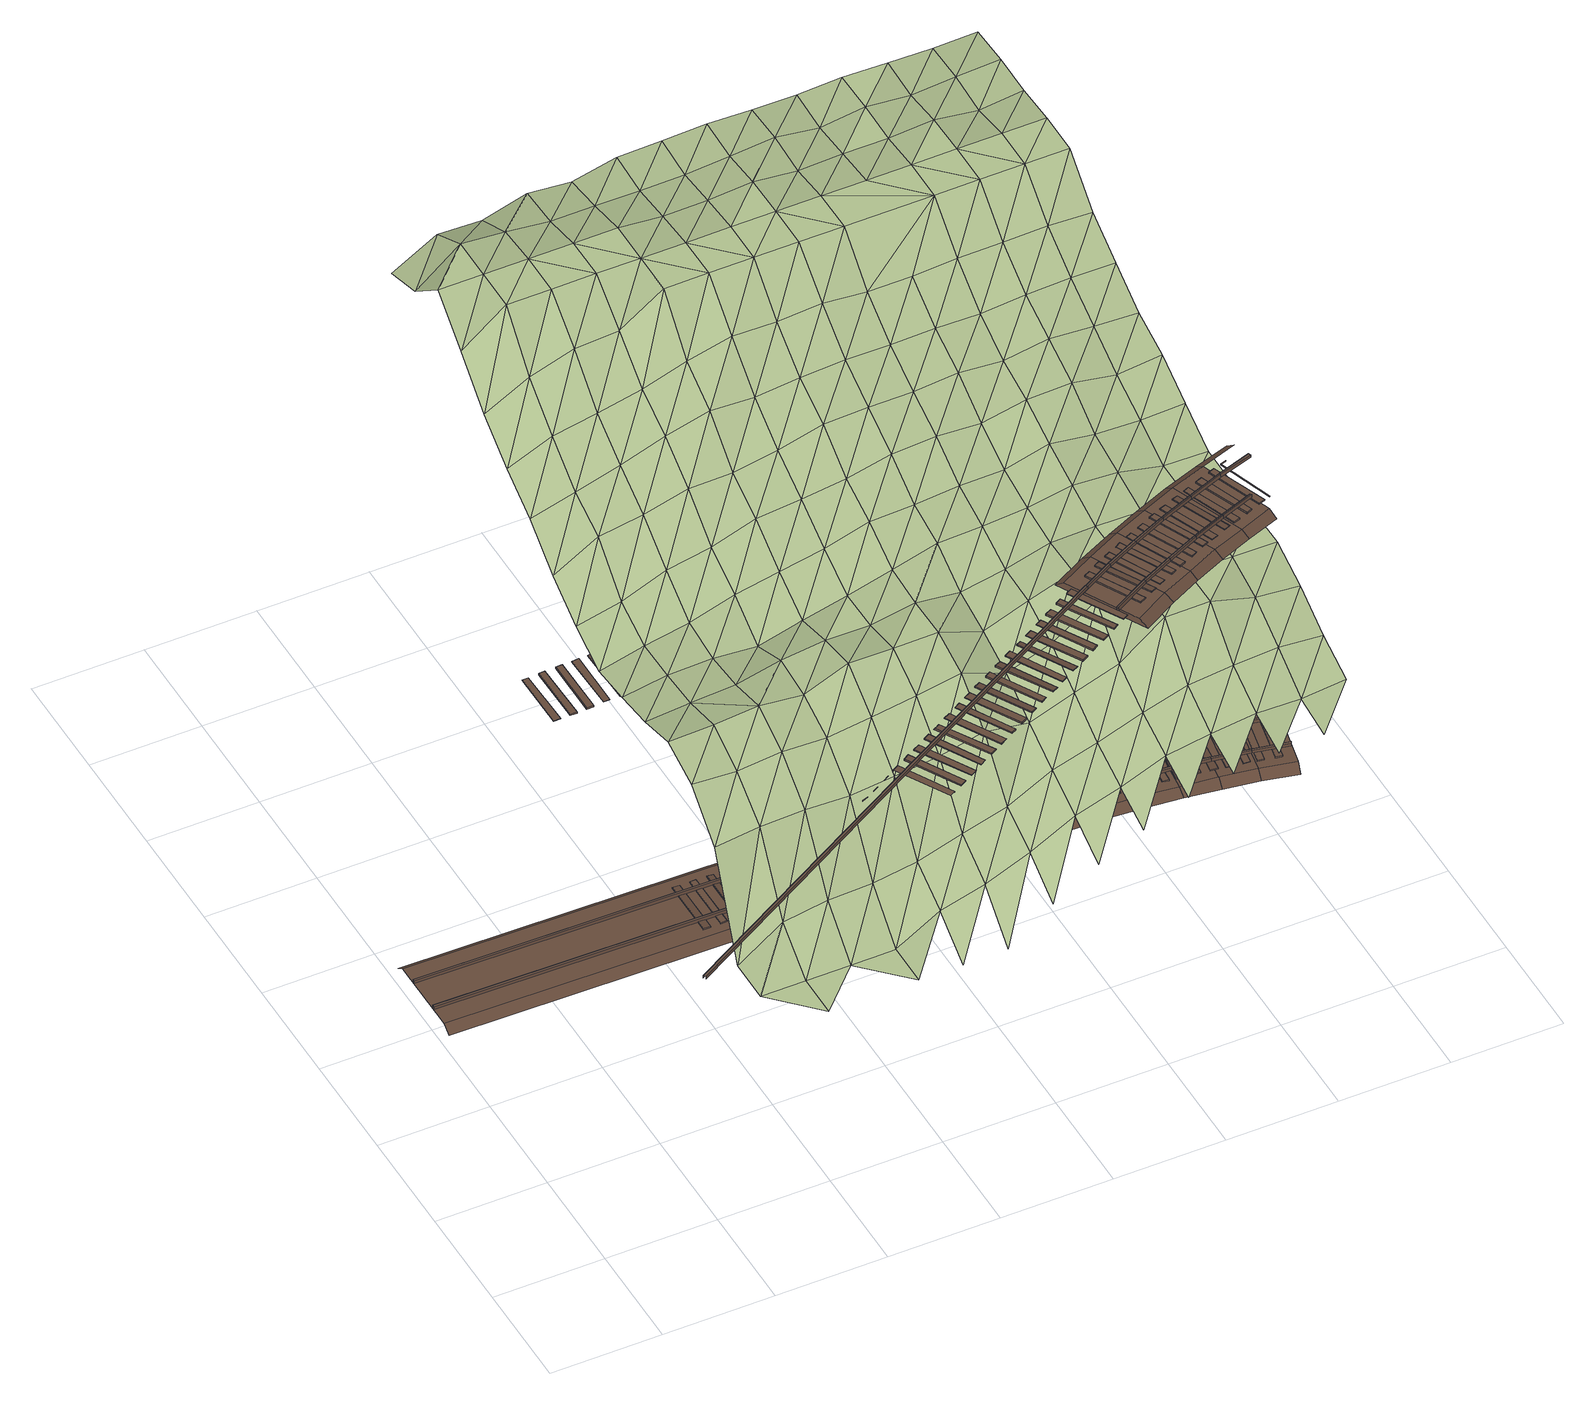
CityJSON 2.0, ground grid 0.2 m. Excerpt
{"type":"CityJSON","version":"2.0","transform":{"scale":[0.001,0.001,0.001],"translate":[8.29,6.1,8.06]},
"CityObjects":{
"terrain1":{"type":"TINRelief","geometry":[{"type":"CompositeSurface","lod":"3","boundaries":[[[0,1,2]],[[2,3,4]],[[0,2,4]],[[5,6,1]],[[5,1,0]],[[7,8,6]],[[4,3,9]],[[5,7,6]],[[10,11,8]],[[12,0,4]],[[10,8,7]],[[13,14,11]],[[9,12,4]],[[15,5,0]],[[10,13,11]],[[16,17,14]],[[15,0,12]],[[18,7,5]],[[16,14,13]],[[19,20,17]],[[18,5,15]],[[21,10,7]],[[22,12,9]],[[23,9,24]],[[19,17,16]],[[21,13,10]],[[25,26,20]],[[18,21,7]],[[22,9,23]],[[15,12,27]],[[19,25,20]],[[28,29,26]],[[30,16,13]],[[31,13,21]],[[27,12,22]],[[32,18,15]],[[28,26,25]],[[33,23,24]],[[34,35,29]],[[31,30,13]],[[36,19,16]],[[32,15,27]],[[37,21,18]],[[34,29,28]],[[38,22,23]],[[39,40,35]],[[36,16,30]],[[41,25,19]],[[37,18,32]],[[42,31,21]],[[38,23,33]],[[34,39,35]],[[43,27,22]],[[44,45,40]],[[41,19,36]],[[46,28,25]],[[37,42,21]],[[47,30,31]],[[43,22,38]],[[44,40,39]],[[48,32,27]],[[49,50,45]],[[41,46,25]],[[51,33,52]],[[53,34,28]],[[47,31,42]],[[54,36,30]],[[43,48,27]],[[49,45,44]],[[55,37,32]],[[56,57,50]],[[53,28,46]],[[58,38,33]],[[59,39,34]],[[47,54,30]],[[60,41,36]],[[55,32,48]],[[49,56,50]],[[61,42,37]],[[62,63,57]],[[51,58,33]],[[59,34,53]],[[64,43,38]],[[65,44,39]],[[60,36,54]],[[66,46,41]],[[61,37,55]],[[62,57,56]],[[67,47,42]],[[68,69,63]],[[64,38,58]],[[59,65,39]],[[70,48,43]],[[71,49,44]],[[66,41,60]],[[72,51,73]],[[74,53,46]],[[61,67,42]],[[68,63,62]],[[75,54,47]],[[70,43,64]],[[71,44,65]],[[76,55,48]],[[49,77,56]],[[66,74,46]],[[78,58,51]],[[79,59,53]],[[75,47,67]],[[80,60,54]],[[70,76,48]],[[77,49,71]],[[81,61,55]],[[82,62,56]],[[78,51,72]],[[79,53,74]],[[83,64,58]],[[84,65,59]],[[75,80,54]],[[85,66,60]],[[81,55,76]],[[77,82,56]],[[86,67,61]],[[87,68,62]],[[83,58,78]],[[84,59,79]],[[88,70,64]],[[89,71,65]],[[85,60,80]],[[90,72,91]],[[92,74,66]],[[81,86,61]],[[87,62,82]],[[93,75,67]],[[77,71,89]],[[88,64,83]],[[84,89,65]],[[94,76,70]],[[92,66,85]],[[95,78,72]],[[96,79,74]],[[93,67,86]],[[97,80,75]],[[94,70,88]],[[98,81,76]],[[99,82,77]],[[95,72,90]],[[92,96,74]],[[77,89,100]],[[83,78,101]],[[102,84,79]],[[97,75,93]],[[103,85,80]],[[94,98,76]],[[99,77,100]],[[104,86,81]],[[105,87,82]],[[101,78,95]],[[102,79,96]],[[106,88,83]],[[107,89,84]],[[97,103,80]],[[108,90,109]],[[110,92,85]],[[104,81,98]],[[99,105,82]],[[111,93,86]],[[100,89,107]],[[101,106,83]],[[107,84,102]],[[112,94,88]],[[110,85,103]],[[113,95,90]],[[114,96,92]],[[104,111,86]],[[115,97,93]],[[112,88,106]],[[116,98,94]],[[117,99,100]],[[108,113,90]],[[114,92,110]],[[100,107,118]],[[119,101,95]],[[120,102,96]],[[115,93,111]],[[121,103,97]],[[116,94,112]],[[117,100,118]],[[122,104,98]],[[120,107,102]],[[123,105,99]],[[119,95,113]],[[114,120,96]],[[124,106,101]],[[121,97,115]],[[125,108,126]],[[127,110,103]],[[116,122,98]],[[123,99,117]],[[128,111,104]],[[124,101,119]],[[129,112,106]],[[130,118,107]],[[121,127,103]],[[107,120,131]],[[132,113,108]],[[133,114,110]],[[128,104,122]],[[134,115,111]],[[124,129,106]],[[130,107,131]],[[135,116,112]],[[136,117,118]],[[132,108,125]],[[133,110,127]],[[137,119,113]],[[138,120,114]],[[128,134,111]],[[139,121,115]],[[135,112,129]],[[130,136,118]],[[140,122,116]],[[141,123,117]],[[131,120,138]],[[132,137,113]],[[138,114,133]],[[142,124,119]],[[139,115,134]],[[143,125,144]],[[145,127,121]],[[140,116,135]],[[141,117,136]],[[146,128,122]],[[142,119,137]],[[147,129,124]],[[148,130,131]],[[145,121,139]],[[131,138,149]],[[150,132,125]],[[151,133,127]],[[140,146,122]],[[152,134,128]],[[147,124,142]],[[148,131,149]],[[153,135,129]],[[154,136,130]],[[150,125,143]],[[145,151,127]],[[155,137,132]],[[156,138,133]],[[152,128,146]],[[157,139,134]],[[147,153,129]],[[154,130,148]],[[158,140,135]],[[159,141,136]],[[155,132,150]],[[156,133,151]],[[160,142,137]],[[149,138,161]],[[152,157,134]],[[162,145,139]],[[163,143,164]],[[158,135,153]],[[154,159,136]],[[165,146,140]],[[155,160,137]],[[161,138,156]],[[166,147,142]],[[167,148,149]],[[162,139,157]],[[168,151,145]],[[169,150,143]],[[165,140,158]],[[170,152,146]],[[160,166,142]],[[161,167,149]],[[171,153,147]],[[172,154,148]],[[168,145,162]],[[163,169,143]],[[173,156,151]],[[155,150,174]],[[165,170,146]],[[175,157,152]],[[171,147,166]],[[172,148,167]],[[176,158,153]],[[161,156,173]],[[177,159,154]],[[168,173,151]],[[174,150,169]],[[178,160,155]],[[175,152,170]],[[179,162,157]],[[180,163,181]],[[171,176,153]],[[177,154,172]],[[182,165,158]],[[166,160,178]],[[174,178,155]],[[183,167,161]],[[161,173,184]],[[175,179,157]],[[185,168,162]],[[186,169,163]],[[182,158,176]],[[187,170,165]],[[183,161,184]],[[188,172,167]],[[189,171,166]],[[185,162,179]],[[166,178,190]],[[186,163,180]],[[191,174,169]],[[187,165,182]],[[192,175,170]],[[183,188,167]],[[190,189,166]],[[193,177,172]],[[194,176,171]],[[186,191,169]],[[178,174,195]],[[187,192,170]],[[168,196,173]],[[197,179,175]],[[198,180,199]],[[193,172,188]],[[194,171,189]],[[200,182,176]],[[184,173,196]],[[195,174,191]],[[196,168,185]],[[201,183,184]],[[190,178,202]],[[197,175,192]],[[203,185,179]],[[204,186,180]],[[194,200,176]],[[205,187,182]],[[201,184,206]],[[195,202,178]],[[207,188,183]],[[189,190,208]],[[197,203,179]],[[204,180,198]],[[184,196,206]],[[209,191,186]],[[205,182,200]],[[210,192,187]],[[207,183,201]],[[202,208,190]],[[211,193,188]],[[212,194,189]],[[196,185,203]],[[209,186,204]],[[213,195,191]],[[205,210,187]],[[214,197,192]],[[207,211,188]],[[212,189,208]],[[215,200,194]],[[209,213,191]],[[216,201,206]],[[202,195,217]],[[206,196,218]],[[214,192,210]],[[219,203,197]],[[215,194,212]],[[220,205,200]],[[218,216,206]],[[217,195,213]],[[221,207,201]],[[208,202,222]],[[219,197,214]],[[223,196,203]],[[215,220,200]],[[224,210,205]],[[221,201,216]],[[222,202,217]],[[225,211,207]],[[218,196,223]],[[226,212,208]],[[219,223,203]],[[224,205,220]],[[227,214,210]],[[225,207,221]],[[222,226,208]],[[228,215,212]],[[229,216,218]],[[218,223,230]],[[224,227,210]],[[231,219,214]],[[228,212,226]],[[232,220,215]],[[229,218,230]],[[233,221,216]],[[231,214,227]],[[234,223,219]],[[232,215,228]],[[235,224,220]],[[229,233,216]],[[236,225,221]],[[230,223,234]],[[234,219,231]],[[232,235,220]],[[237,227,224]],[[236,221,233]],[[238,229,230]],[[230,234,239]],[[237,224,235]],[[240,231,227]],[[238,230,239]],[[241,233,229]],[[237,240,227]],[[242,234,231]],[[241,229,238]],[[243,236,233]],[[242,231,240]],[[239,234,244]],[[241,243,233]],[[244,234,242]],[[245,238,239]],[[244,245,239]],[[246,241,238]],[[246,238,245]],[[247,243,241]],[[247,241,246]]]}]},
"railway1":{"type":"Railway","attributes":{"function":"1855"},"geometry":[{"type":"MultiSurface","lod":"3","boundaries":[[[248,249,250,251]],[[252,248,251,253]],[[253,251,250,254]],[[249,255,254,250]],[[256,257,258,259]],[[255,252,253,254]],[[260,256,259,261]],[[261,259,258,262]],[[257,263,262,258]],[[264,265,266,267]],[[263,260,261,262]],[[268,269,270,271]],[[272,264,267,273]],[[273,267,266,274]],[[265,275,274,266]],[[276,277,278,279]],[[280,281,282,283]],[[281,284,285,282]],[[284,286,287,285]],[[275,272,273,274]],[[270,288,289,271]],[[290,276,279,291]],[[291,279,278,292]],[[293,294,295,296]],[[295,294,297,298]],[[277,299,292,278]],[[300,298,297,301]],[[302,303,304,305]],[[299,290,291,292]],[[306,307,289,288]],[[308,302,305,309]],[[309,305,304,310]],[[303,311,310,304]],[[312,313,314,315]],[[311,308,309,310]],[[316,312,315,317]],[[317,315,314,318]],[[313,319,318,314]],[[320,321,322,323]],[[319,316,317,318]],[[324,320,323,325]],[[325,323,322,326]],[[321,327,326,322]],[[328,329,330,331]],[[327,324,325,326]],[[332,328,331,333]],[[333,331,330,334]],[[329,335,334,330]],[[336,337,338,339]],[[335,332,333,334]],[[340,336,339,341]],[[341,339,338,342]],[[337,343,342,338]],[[344,345,346,347]],[[343,340,341,342]],[[348,344,347,349]],[[349,347,346,350]],[[345,351,350,346]],[[352,353,354,355]],[[351,348,349,350]],[[356,352,355,357]],[[357,355,354,358]],[[353,359,358,354]],[[360,361,362,363]],[[359,356,357,358]],[[364,360,363,365]],[[365,363,362,366]],[[361,367,366,362]],[[368,369,370,371]],[[367,364,365,366]],[[372,368,371,373]],[[373,371,370,374]],[[369,375,374,370]],[[376,377,378,379]],[[375,372,373,374]],[[380,376,379,381]],[[381,379,378,382]],[[377,383,382,378]],[[384,385,386,387]],[[383,380,381,382]],[[388,384,387,389]],[[389,387,386,390]],[[385,391,390,386]],[[392,393,394,395]],[[391,388,389,390]],[[396,392,395,397]],[[397,395,394,398]],[[393,399,398,394]],[[400,401,402,403]],[[399,396,397,398]],[[404,400,403,405]],[[405,403,402,406]],[[401,407,406,402]],[[408,409,410,411]],[[407,404,405,406]],[[412,408,411,413]],[[413,411,410,414]],[[409,415,414,410]],[[416,417,418,419]],[[415,412,413,414]],[[420,416,419,421]],[[421,419,418,422]],[[417,423,422,418]],[[424,425,426,427]],[[423,420,421,422]],[[428,424,427,429]],[[429,427,426,430]],[[425,431,430,426]],[[432,433,434,435]],[[431,428,429,430]],[[436,432,435,437]],[[437,435,434,438]],[[433,439,438,434]],[[440,441,442,443]],[[439,436,437,438]],[[444,440,443,445]],[[445,443,442,446]],[[447,448,449,450]],[[441,451,446,442]],[[452,453,454,455]],[[288,270,269,306]],[[448,447,456,457]],[[451,444,445,446]],[[458,452,455,459]],[[454,460,459,455]],[[461,462,463,464]],[[465,461,464,466]],[[467,465,466,468]],[[453,469,460,454]],[[470,471,472,473]],[[449,448,457,474]],[[469,458,459,460]],[[475,476,477,478]],[[479,470,473,480]],[[481,475,478,482]],[[483,481,482,484]],[[472,485,480,473]],[[471,486,485,472]],[[450,449,474,487]],[[488,489,490,491]],[[486,479,480,485]],[[492,488,491,493]],[[457,456,494,495]],[[490,496,493,491]],[[489,497,496,490]],[[498,499,500,501]],[[464,463,502,503]],[[466,464,503,504]],[[468,466,504,505]],[[497,492,493,496]],[[506,498,501,507]],[[500,508,507,501]],[[474,457,495,509]],[[499,510,508,500]],[[511,512,513,514]],[[478,477,515,516]],[[482,478,516,517]],[[484,482,517,518]],[[510,506,507,508]],[[519,511,514,520]],[[487,474,509,521]],[[513,522,520,514]],[[523,524,525,526]],[[512,527,522,513]],[[495,494,528,529]],[[530,523,526,531]],[[527,519,520,522]],[[525,532,531,526]],[[503,502,533,534]],[[504,503,534,535]],[[505,504,535,536]],[[524,537,532,525]],[[538,539,540,541]],[[509,495,529,542]],[[537,530,531,532]],[[543,538,541,544]],[[516,515,545,546]],[[517,516,546,547]],[[518,517,547,548]],[[540,549,544,541]],[[550,551,552,553]],[[539,554,549,540]],[[521,509,542,555]],[[529,528,556,557]],[[558,550,553,559]],[[554,543,544,549]],[[552,560,559,553]],[[561,562,563,564]],[[551,565,560,552]],[[534,533,566,567]],[[535,534,567,568]],[[536,535,568,569]],[[570,561,564,571]],[[565,558,559,560]],[[542,529,557,572]],[[563,573,571,564]],[[574,575,576,577]],[[562,578,573,563]],[[546,545,579,580]],[[547,546,580,581]],[[548,547,581,582]],[[583,574,577,584]],[[578,570,571,573]],[[557,556,585,586]],[[576,587,584,577]],[[588,589,590,591]],[[555,542,572,592]],[[575,593,587,576]],[[567,566,594,595]],[[568,567,595,596]],[[569,568,596,597]],[[598,588,591,599]],[[593,583,584,587]],[[590,600,599,591]],[[601,602,603,604]],[[589,605,600,590]],[[572,557,586,606]],[[607,601,604,608]],[[580,579,609,610]],[[581,580,610,611]],[[605,598,599,600]],[[612,613,614,615]],[[582,581,611,616]],[[603,617,608,604]],[[602,618,617,603]],[[586,585,619,620]],[[592,572,606,621]],[[622,612,615,623]],[[614,624,623,615]],[[625,626,627,628]],[[618,607,608,617]],[[595,594,629,630]],[[596,595,630,631]],[[613,632,624,614]],[[597,596,631,633]],[[606,586,620,634]],[[635,625,628,636]],[[632,622,623,624]],[[627,637,636,628]],[[610,609,638,639]],[[611,610,639,640]],[[616,611,640,641]]]}]},
"railway2":{"type":"Railway","attributes":{"function":"1855"},"geometry":[{"type":"MultiSurface","lod":"3","boundaries":[[[642,643,644,645]],[[646,647,648,649]],[[650,651,652,653]],[[654,655,656,657]],[[657,658,659,654]],[[660,661,659,658]],[[662,663,664,665]],[[666,665,664,667]],[[668,662,665,666]],[[669,670,671,672]],[[670,673,674,671]],[[675,672,671,674]],[[670,669,676,673]],[[676,669,672,675]],[[677,678,679,680]],[[678,681,682,679]],[[678,677,683,681]],[[684,680,679,682]],[[683,677,680,684]],[[685,686,687,688]],[[686,689,690,687]],[[691,688,687,690]],[[686,685,692,689]],[[692,685,688,691]],[[693,694,695,696]],[[694,697,698,695]],[[694,693,699,697]],[[700,696,695,698]],[[699,693,696,700]],[[697,699,700,698]],[[701,702,703,704]],[[702,705,706,703]],[[702,701,707,705]],[[708,704,703,706]],[[707,701,704,708]],[[705,707,708,706]],[[709,710,711,712]],[[710,713,714,711]],[[710,709,715,713]],[[716,712,711,714]],[[715,709,712,716]],[[713,715,716,714]],[[717,718,719,720]],[[718,721,722,719]],[[718,717,723,721]],[[724,720,719,722]],[[723,717,720,724]],[[721,723,724,722]],[[725,726,727,728]],[[726,729,730,727]],[[726,725,731,729]],[[732,728,727,730]],[[731,725,728,732]],[[729,731,732,730]],[[733,734,735,736]],[[734,737,738,735]],[[739,736,735,738]],[[734,733,740,737]],[[740,733,736,739]],[[737,740,739,738]],[[741,742,743,744]],[[742,745,746,743]],[[742,741,747,745]],[[748,744,743,746]],[[747,741,744,748]],[[745,747,748,746]],[[749,750,751,752]],[[750,753,754,751]],[[750,749,755,753]],[[756,752,751,754]],[[755,749,752,756]],[[753,755,756,754]],[[757,758,759,760]],[[758,761,762,759]],[[758,757,763,761]],[[764,760,759,762]],[[763,757,760,764]],[[761,763,764,762]],[[765,766,767,768]],[[766,769,770,767]],[[766,765,771,769]],[[772,768,767,770]],[[771,765,768,772]],[[769,771,772,770]],[[773,774,775,776]],[[774,777,778,775]],[[774,773,779,777]],[[780,776,775,778]],[[779,773,776,780]],[[777,779,780,778]],[[781,782,783,784]],[[782,785,786,783]],[[782,781,787,785]],[[788,784,783,786]],[[787,781,784,788]],[[785,787,788,786]],[[789,790,791,792]],[[790,793,794,791]],[[790,789,795,793]],[[796,792,791,794]],[[795,789,792,796]],[[793,795,796,794]],[[797,798,799,800]],[[798,801,802,799]],[[803,800,799,802]],[[798,797,804,801]],[[804,797,800,803]],[[805,806,807,808]],[[801,804,803,802]],[[808,807,809,810]],[[811,812,813,814]],[[812,815,816,813]],[[815,817,818,816]],[[819,820,821,822]],[[820,823,824,821]],[[807,806,825,809]],[[826,822,821,824]],[[827,828,829,830]],[[828,831,832,829]],[[831,833,834,832]],[[835,819,822,826]],[[823,835,826,824]],[[806,805,836,825]],[[837,838,839,840]],[[838,841,842,839]],[[843,840,839,842]],[[844,837,840,843]],[[841,844,843,842]],[[845,846,847,848]],[[846,849,850,847]],[[851,848,847,850]],[[810,809,852,853]],[[854,845,848,851]],[[814,813,855,856]],[[813,816,857,855]],[[818,814,856,858]],[[816,818,858,857]],[[849,854,851,850]],[[809,825,859,852]],[[830,829,860,861]],[[834,830,861,862]],[[829,832,863,860]],[[864,865,866,867]],[[832,834,862,863]],[[865,868,869,866]],[[870,867,866,869]],[[825,836,871,859]],[[872,864,867,870]],[[868,872,870,869]],[[873,874,875,876]],[[874,877,878,875]],[[879,876,875,878]],[[880,873,876,879]],[[877,880,879,878]],[[853,852,881,882]],[[856,855,883,884]],[[855,857,885,883]],[[858,856,884,886]],[[857,858,886,885]],[[887,888,889,890]],[[888,891,892,889]],[[852,859,893,881]],[[894,890,889,892]],[[863,862,895,896]],[[862,861,897,895]],[[860,863,896,898]],[[861,860,898,897]],[[899,887,890,894]],[[891,899,894,892]],[[859,871,900,893]],[[901,902,903,904]],[[902,905,906,903]],[[907,904,903,906]],[[908,901,904,907]],[[905,908,907,906]],[[909,910,911,912]],[[913,909,912,914]],[[915,914,912,911]],[[882,881,916,917]],[[884,883,918,919]],[[910,920,915,911]],[[883,885,921,918]],[[886,884,919,922]],[[885,886,922,921]],[[920,913,914,915]],[[881,893,923,916]],[[897,898,924,925]],[[895,897,925,926]],[[898,896,927,924]],[[896,895,926,927]],[[893,900,928,923]],[[929,930,931,932]],[[933,929,932,934]],[[935,934,932,931]],[[930,936,935,931]],[[936,933,934,935]],[[937,938,939,940]],[[941,937,940,942]],[[943,942,940,939]],[[938,944,943,939]],[[944,941,942,943]],[[917,916,945,946]],[[922,919,947,948]],[[919,918,949,947]],[[921,922,948,950]],[[918,921,950,949]],[[951,952,953,954]],[[925,924,955,956]],[[926,925,956,957]],[[924,927,958,955]],[[916,923,959,945]],[[927,926,957,958]],[[960,951,954,961]],[[962,961,954,953]],[[923,928,963,959]],[[952,964,962,953]],[[964,960,961,962]],[[965,966,967,968]],[[969,965,968,970]],[[971,970,968,967]],[[966,972,971,967]],[[972,969,970,971]],[[973,974,975,976]],[[977,973,976,978]],[[947,949,979,980]],[[948,947,980,981]],[[949,950,982,979]],[[950,948,981,982]],[[946,945,983,984]]]}]},
"railway3":{"type":"Railway","attributes":{"function":"1855"},"geometry":[{"type":"MultiSurface","lod":"3","boundaries":[[[985,986,987,988]],[[989,985,988,990]],[[987,991,990,988]],[[986,992,991,987]],[[993,994,995,996]],[[992,989,990,991]],[[997,993,996,998]],[[995,999,998,996]],[[994,1000,999,995]],[[1001,1002,1003,1004]],[[1000,997,998,999]],[[1005,1001,1004,1006]],[[1003,1007,1006,1004]],[[1002,1008,1007,1003]],[[1009,1010,1011,1012]],[[1008,1005,1006,1007]],[[1013,1009,1012,1014]],[[1011,1015,1014,1012]],[[1010,1016,1015,1011]],[[1017,1018,1019,1020]],[[1016,1013,1014,1015]],[[1021,1017,1020,1022]],[[1019,1023,1022,1020]],[[1018,1024,1023,1019]],[[1025,1026,1027,1028]],[[1024,1021,1022,1023]],[[1029,1025,1028,1030]],[[1027,1031,1030,1028]],[[1026,1032,1031,1027]],[[1033,1034,1035,1036]],[[1032,1029,1030,1031]],[[1037,1033,1036,1038]],[[1035,1039,1038,1036]],[[1034,1040,1039,1035]],[[1041,1042,1043,1044]],[[1040,1037,1038,1039]],[[1045,1041,1044,1046]],[[1043,1047,1046,1044]],[[1042,1048,1047,1043]],[[1049,1050,1051,1052]],[[1048,1045,1046,1047]],[[1053,1049,1052,1054]],[[1051,1055,1054,1052]],[[1050,1056,1055,1051]],[[1057,1058,1059,1060]],[[1056,1053,1054,1055]],[[1061,1057,1060,1062]],[[1059,1063,1062,1060]],[[1058,1064,1063,1059]],[[1065,1066,1067,1068]],[[1064,1061,1062,1063]],[[1069,1065,1068,1070]],[[1067,1071,1070,1068]],[[1066,1072,1071,1067]],[[1073,1074,1075,1076]],[[1072,1069,1070,1071]],[[1077,1073,1076,1078]],[[1075,1079,1078,1076]],[[1074,1080,1079,1075]],[[1081,1082,1083,1084]],[[1080,1077,1078,1079]],[[1085,1081,1084,1086]],[[1083,1087,1086,1084]],[[1082,1088,1087,1083]],[[1089,1090,1091,1092]],[[1088,1085,1086,1087]],[[1093,1089,1092,1094]],[[1091,1095,1094,1092]],[[1090,1096,1095,1091]],[[1097,1098,1099,1100]],[[1096,1093,1094,1095]],[[1101,1102,1103,1104]],[[1105,1101,1104,1106]],[[1103,1107,1106,1104]],[[1102,1108,1107,1103]],[[1109,1110,1111,1112]],[[1108,1105,1106,1107]],[[1113,1109,1112,1114]],[[1111,1115,1114,1112]],[[1110,1116,1115,1111]],[[1117,1118,1119,1120]],[[1116,1113,1114,1115]],[[1121,1117,1120,1122]],[[1119,1123,1122,1120]],[[1118,1124,1123,1119]],[[1125,1126,1127,1128]],[[1124,1121,1122,1123]],[[1129,1125,1128,1130]],[[1127,1131,1130,1128]],[[1126,1132,1131,1127]],[[1133,1134,1135,1136]],[[1132,1129,1130,1131]],[[1137,1133,1136,1138]],[[1135,1139,1138,1136]],[[1134,1140,1139,1135]],[[1141,1142,1143,1144]],[[1140,1137,1138,1139]],[[1145,1141,1144,1146]],[[1143,1147,1146,1144]],[[1142,1148,1147,1143]],[[1149,1150,1151,1152]],[[1148,1145,1146,1147]],[[1153,1149,1152,1154]],[[1151,1155,1154,1152]],[[1150,1156,1155,1151]],[[1157,1158,1159,1160]],[[1156,1153,1154,1155]],[[1161,1157,1160,1162]],[[1159,1163,1162,1160]],[[1158,1164,1163,1159]],[[1165,1166,1167,1168]],[[1164,1161,1162,1163]],[[1100,1169,1170,1097]],[[1171,1165,1168,1172]],[[1173,1174,1175,1176]],[[1177,1173,1176,1178]],[[1179,1180,1177,1178]],[[1167,1181,1172,1168]],[[1166,1182,1181,1167]],[[1183,1184,1185,1186]],[[1097,1170,1187,1098]],[[1182,1171,1172,1181]],[[1188,1189,1190,1191]],[[1192,1189,1188,1193]],[[1193,1194,1195,1192]],[[1196,1183,1186,1197]],[[1185,1198,1197,1186]],[[1184,1199,1198,1185]],[[1200,1099,1098,1187]],[[1201,1202,1203,1204]],[[1199,1196,1197,1198]],[[1205,1201,1204,1206]],[[1203,1207,1206,1204]],[[1202,1208,1207,1203]],[[1209,1210,1211,1212]],[[1208,1205,1206,1207]],[[1213,1209,1212,1214]],[[1211,1215,1214,1212]],[[1210,1216,1215,1211]],[[1217,1218,1219,1220]],[[1216,1213,1214,1215]],[[1221,1217,1220,1222]],[[1219,1223,1222,1220]],[[1218,1224,1223,1219]],[[1225,1226,1227,1228]],[[1224,1221,1222,1223]],[[1229,1225,1228,1230]],[[1227,1231,1230,1228]],[[1226,1232,1231,1227]],[[1233,1234,1235,1236]],[[1232,1229,1230,1231]],[[1237,1233,1236,1238]],[[1235,1239,1238,1236]],[[1234,1240,1239,1235]],[[1241,1242,1243,1244]],[[1240,1237,1238,1239]],[[1245,1241,1244,1246]],[[1243,1247,1246,1244]],[[1242,1248,1247,1243]],[[1249,1250,1251,1252]],[[1248,1245,1246,1247]],[[1253,1249,1252,1254]],[[1251,1255,1254,1252]],[[1250,1256,1255,1251]],[[1257,1258,1259,1260]],[[1256,1253,1254,1255]],[[1261,1257,1260,1262]],[[1259,1263,1262,1260]],[[1258,1264,1263,1259]],[[1265,1266,1267,1268]],[[1269,1270,1271,1272]],[[1273,1274,1275,1276]],[[1264,1261,1262,1263]],[[1277,1265,1268,1278]],[[1279,1273,1276,1280]],[[1267,1281,1278,1268]],[[1270,1269,1282,1283]],[[1170,1187,1200,1169]],[[1275,1284,1280,1276]],[[1266,1285,1281,1267]],[[1274,1286,1284,1275]],[[1287,1288,1289,1290]],[[1291,1292,1293,1294]],[[1295,1287,1290,1296]],[[1297,1295,1296,1298]],[[1285,1277,1278,1281]],[[1286,1279,1280,1284]],[[1299,1291,1294,1300]],[[1271,1270,1283,1301]],[[1293,1302,1300,1294]],[[1303,1304,1305,1306]],[[1307,1303,1306,1308]],[[1309,1307,1308,1310]],[[1292,1311,1302,1293]],[[1312,1313,1314,1315]],[[1311,1299,1300,1302]],[[1272,1271,1301,1316]],[[1317,1312,1315,1318]],[[1314,1319,1318,1315]],[[1320,1317,1318,1319]]]}]}
},
"vertices":[
[510,380,199],[430,380,139],[430,300,139],[510,220,139],[510,300,139],[510,460,338],[430,460,328],[510,540,392],[430,540,398],[590,300,139],[510,620,427],[430,620,424],[590,380,213],[510,700,408],[430,700,401],[590,460,341],[510,780,402],[430,780,388],[590,540,401],[510,860,400],[430,860,379],[590,620,434],[670,380,216],[670,300,139],[670,220,139],[510,940,429],[430,940,410],[670,460,338],[510,1020,503],[430,1020,453],[590,780,405],[590,700,414],[670,540,397],[749,300,189],[510,1100,533],[430,1100,510],[590,860,416],[670,620,424],[749,380,229],[510,1180,588],[430,1180,552],[590,940,463],[670,700,433],[749,460,347],[510,1260,650],[430,1260,604],[590,1020,517],[670,780,398],[749,540,408],[510,1340,740],[430,1340,673],[829,300,213],[749,220,139],[590,1100,558],[670,860,443],[749,620,459],[510,1420,740],[430,1420,740],[829,380,256],[590,1180,604],[670,940,479],[749,700,443],[510,1500,740],[430,1500,671],[829,460,356],[590,1260,677],[670,1020,539],[749,780,420],[510,1580,695],[430,1580,645],[829,540,421],[590,1340,740],[909,300,248],[829,220,139],[670,1100,587],[749,860,459],[829,620,458],[590,1420,740],[909,380,280],[670,1180,622],[749,940,507],[829,700,442],[590,1500,732],[909,460,376],[670,1260,682],[749,1020,541],[829,780,440],[590,1580,692],[909,540,436],[670,1340,740],[989,300,293],[909,220,203],[749,1100,609],[829,860,475],[909,620,458],[989,380,325],[749,1180,649],[829,940,516],[909,700,456],[670,1500,721],[670,1420,740],[989,460,362],[749,1260,740],[829,1020,556],[909,780,462],[670,1580,716],[989,540,402],[749,1340,740],[1069,300,320],[989,220,254],[829,1100,604],[909,860,500],[989,620,427],[1069,380,350],[829,1180,670],[909,940,527],[989,700,446],[749,1500,722],[749,1420,740],[1069,460,392],[829,1260,740],[909,1020,578],[989,780,485],[749,1580,708],[1069,540,432],[1149,300,354],[1069,220,295],[909,1100,613],[989,860,503],[1069,620,459],[829,1420,731],[829,1340,740],[1149,380,381],[909,1180,667],[989,940,546],[1069,700,461],[829,1500,721],[1149,460,421],[909,1260,740],[989,1020,581],[1069,780,488],[829,1580,727],[1149,540,490],[1229,300,368],[1149,220,331],[989,1100,618],[1069,860,510],[1149,620,488],[909,1420,732],[909,1340,740],[1229,380,407],[989,1180,674],[1069,940,551],[1149,700,485],[909,1500,722],[1229,460,488],[989,1260,740],[1069,1020,581],[1149,780,495],[909,1580,729],[1229,540,488],[989,1340,740],[1069,1100,616],[1310,300,379],[1229,220,349],[1149,860,511],[1229,620,488],[989,1420,738],[1069,1180,665],[1310,380,416],[1149,940,545],[1229,700,487],[989,1500,728],[1069,1260,740],[1310,460,488],[1149,1020,588],[1229,780,510],[989,1580,732],[1310,540,487],[1149,1100,619],[1390,300,376],[1310,220,359],[1229,860,533],[1069,1420,729],[1069,1340,740],[1149,1180,665],[1390,380,421],[1229,940,562],[1069,1500,735],[1310,700,485],[1310,620,485],[1390,460,463],[1229,1020,581],[1069,1580,729],[1310,780,504],[1390,540,485],[1229,1260,740],[1229,1100,616],[1470,300,385],[1390,220,365],[1310,860,520],[1149,1420,732],[1390,620,485],[1229,1180,670],[1470,380,414],[1310,940,565],[1149,1340,740],[1149,1500,722],[1390,700,484],[1470,460,455],[1310,1020,594],[1149,1580,728],[1390,780,484],[1470,540,484],[1310,1100,623],[1390,860,517],[1229,1420,732],[1470,620,482],[1229,1340,740],[1310,1180,671],[1390,940,549],[1229,1500,734],[1470,700,482],[1310,1260,740],[1390,1020,588],[1229,1580,732],[1470,780,482],[1390,1100,626],[1470,860,520],[1310,1420,737],[1310,1340,740],[1390,1180,673],[1470,940,558],[1310,1500,725],[1390,1260,740],[1470,1020,583],[1310,1580,729],[1470,1100,625],[1390,1420,724],[1390,1340,740],[1470,1180,668],[1390,1500,731],[1470,1260,740],[1390,1580,727],[1470,1340,740],[1470,1420,734],[1470,1500,735],[1470,1580,729],
[473,583,33],[486,583,33],[486,583,35],[473,583,36],[473,691,33],[473,691,36],[486,691,35],[486,691,33],[504,583,33],[515,583,33],[515,583,35],[504,583,35],[504,691,33],[504,691,35],[515,691,35],[515,691,33],[534,583,33],[546,583,32],[546,583,33],[534,583,35],[4,549,30],[1111,549,10],[1111,565,22],[4,565,42],[534,691,33],[534,691,35],[546,691,33],[546,691,32],[559,583,32],[571,583,32],[571,583,33],[559,583,33],[1117,601,23],[1117,601,30],[4,601,49],[4,601,43],[1117,605,30],[4,605,49],[1117,605,23],[4,605,43],[1111,709,22],[4,709,42],[559,691,32],[559,691,33],[571,691,33],[1117,669,23],[1117,669,30],[4,669,49],[4,669,43],[1117,673,30],[4,673,49],[571,691,32],[4,673,43],[1117,673,23],[588,583,32],[601,583,30],[601,583,33],[588,583,33],[1111,725,10],[4,725,30],[588,691,32],[588,691,33],[601,691,33],[601,691,30],[617,583,30],[630,583,30],[630,583,33],[617,583,33],[617,691,30],[617,691,33],[630,691,33],[630,691,30],[648,583,30],[659,583,30],[659,583,32],[648,583,33],[648,691,30],[648,691,33],[659,691,32],[659,691,30],[677,583,30],[688,583,30],[688,583,32],[677,583,32],[677,691,30],[677,691,32],[688,691,32],[688,691,30],[707,583,29],[719,583,29],[719,583,30],[707,583,30],[707,691,29],[707,691,30],[719,691,30],[719,691,29],[736,583,29],[749,583,29],[749,583,30],[736,583,30],[736,691,29],[736,691,30],[749,691,30],[749,691,29],[765,583,27],[778,583,27],[778,583,30],[765,583,30],[765,691,27],[765,691,30],[778,691,30],[778,691,27],[796,583,27],[808,583,27],[808,583,30],[796,583,30],[796,691,27],[796,691,30],[808,691,30],[808,691,27],[825,583,27],[837,583,27],[837,583,29],[825,583,29],[825,691,27],[825,691,29],[837,691,29],[837,691,27],[854,583,27],[867,583,26],[867,583,27],[854,583,29],[854,691,27],[854,691,29],[867,691,27],[867,691,26],[883,583,26],[896,583,26],[896,583,27],[885,583,27],[883,691,26],[885,691,27],[896,691,27],[896,691,26],[914,583,26],[925,583,25],[925,583,27],[914,583,27],[914,691,26],[914,691,27],[925,691,27],[925,691,25],[944,583,25],[956,583,25],[956,583,27],[944,583,27],[944,691,25],[944,691,27],[956,691,27],[956,691,25],[973,583,25],[985,583,23],[985,583,26],[973,583,27],[973,691,25],[973,691,27],[985,691,26],[985,691,23],[1002,583,23],[1015,583,23],[1015,583,26],[1002,583,26],[1002,691,23],[1002,691,26],[1015,691,26],[1015,691,23],[1031,583,23],[1044,583,23],[1044,583,25],[1031,583,25],[1031,691,23],[1031,691,25],[1044,691,25],[1044,691,23],[1062,583,23],[1074,583,23],[1074,583,25],[1062,583,25],[1062,691,23],[1062,691,25],[1074,691,25],[1074,691,23],[1092,583,22],[1104,583,22],[1104,583,23],[1092,583,23],[1092,691,22],[1092,691,23],[1104,691,23],[1101,549,10],[1103,565,22],[1104,709,22],[1104,725,10],[1104,691,22],[1117,582,22],[1129,582,22],[1129,582,23],[1117,582,23],[1172,547,9],[1174,563,20],[1119,690,22],[1119,690,23],[1130,690,23],[1098,601,30],[1098,601,23],[1175,599,23],[1175,599,29],[1098,605,30],[1175,603,29],[1098,605,23],[1175,603,23],[1130,690,22],[1146,582,20],[1159,582,20],[1159,582,23],[1146,582,23],[1178,707,20],[1098,669,30],[1098,669,23],[1177,667,23],[1177,667,29],[1149,690,20],[1149,690,23],[1098,673,30],[1178,671,29],[1098,673,23],[1177,671,23],[1161,690,23],[1161,690,20],[1178,723,9],[1177,581,20],[1188,581,20],[1188,581,22],[1177,581,23],[1178,689,20],[1178,689,23],[1238,544,7],[1239,560,19],[1190,689,22],[1190,689,20],[1200,580,20],[1212,579,20],[1212,579,22],[1200,580,22],[1242,596,20],[1242,596,27],[1242,600,27],[1242,600,20],[1206,688,20],[1206,688,22],[1217,687,22],[1249,704,19],[1217,687,20],[1229,579,20],[1242,578,19],[1242,578,20],[1229,579,22],[1246,664,20],[1247,664,27],[1247,668,27],[1247,668,20],[1235,686,20],[1235,686,22],[1249,720,7],[1247,686,20],[1252,577,19],[1265,576,19],[1265,576,20],[1252,577,20],[1247,686,19],[1303,538,6],[1303,554,17],[1263,684,19],[1263,684,20],[1274,683,20],[1308,590,20],[1308,590,26],[1309,594,26],[1309,594,20],[1274,683,19],[1283,574,19],[1295,573,17],[1295,573,20],[1283,574,20],[1319,698,17],[1292,682,17],[1292,682,20],[1315,658,20],[1315,658,26],[1316,662,26],[1316,662,20],[1303,681,20],[1306,572,17],[1318,571,17],[1319,571,20],[1306,572,20],[1303,681,17],[1321,713,6],[1367,530,4],[1369,546,17],[1319,679,17],[1319,679,20],[1332,678,20],[1335,569,17],[1348,567,17],[1348,567,19],[1335,569,20],[1332,678,17],[1374,582,19],[1374,582,25],[1374,586,25],[1374,586,19],[1348,676,17],[1348,676,19],[1390,689,16],[1361,674,19],[1364,565,17],[1377,563,17],[1377,563,19],[1364,565,19],[1361,674,17],[1383,649,19],[1383,649,25],[1385,653,25],[1385,653,19],[1377,672,17],[1379,672,19],[1431,520,4],[1434,536,16],[1390,671,17],[1389,561,16],[1401,560,16],[1401,560,17],[1389,561,17],[1392,705,4],[1390,671,16],[1441,572,17],[1441,572,23],[1441,575,23],[1441,575,17],[1406,668,16],[1406,668,17],[1418,666,17],[1418,557,16],[1430,555,16],[1430,555,17],[1418,557,17],[1418,666,16],[1459,678,14],[1435,664,16],[1435,664,17],[1452,638,17],[1452,638,23],[1453,642,23],[1441,553,14],[1453,551,14],[1453,551,17],[1441,553,17],[1453,642,17],[1447,662,17],[1447,662,14],[1495,508,1],[1499,524,14],[1462,694,3],[1462,659,14],[1462,659,17],[1473,657,17],[1470,547,14],[1482,545,14],[1482,545,17],[1470,547,17],[1505,559,16],[1505,559,22],[1507,563,22],[1473,657,14],[1507,563,16],[1529,664,14],[1491,653,14],[1491,653,16],[1502,651,16],[1520,625,16],[1520,625,22],[1521,629,22],[1521,629,16],
[607,274,513],[595,268,514],[595,268,516],[607,274,514],[632,288,513],[622,282,513],[622,282,514],[632,288,514],[658,303,513],[648,297,513],[648,297,514],[658,303,514],[1140,561,511],[1140,561,506],[178,6,523],[178,6,529],[181,2,529],[1142,557,511],[181,2,523],[1142,557,506],[683,318,511],[672,312,511],[672,312,514],[683,318,514],[736,224,513],[726,218,513],[736,224,511],[709,333,511],[699,327,511],[699,327,514],[709,333,514],[752,233,511],[752,233,513],[763,239,513],[763,239,511],[735,347,511],[723,341,511],[723,341,513],[735,347,513],[778,248,510],[778,248,511],[789,254,510],[789,254,511],[760,362,511],[749,356,511],[749,356,513],[760,362,513],[803,263,510],[803,263,511],[813,269,511],[813,269,510],[786,377,510],[774,371,510],[776,371,511],[786,377,511],[829,278,509],[829,278,511],[840,284,509],[840,284,511],[811,392,510],[800,386,510],[800,386,511],[812,392,511],[854,292,509],[854,292,511],[864,298,509],[866,298,511],[837,407,509],[827,401,509],[827,401,511],[837,407,511],[880,307,509],[880,307,511],[890,313,507],[890,313,510],[863,421,509],[851,415,509],[851,415,511],[863,421,511],[906,322,507],[906,322,510],[917,328,507],[917,328,510],[888,436,507],[877,430,509],[877,430,511],[888,436,510],[931,337,507],[931,337,510],[941,343,507],[941,343,509],[914,451,507],[904,445,507],[904,445,510],[914,451,510],[957,352,507],[957,352,509],[967,358,509],[967,358,507],[940,466,507],[928,460,507],[928,460,510],[940,466,509],[983,366,507],[983,366,509],[994,372,506],[994,372,507],[965,481,507],[954,475,507],[954,475,509],[965,481,509],[1008,381,506],[1008,381,507],[1018,387,506],[1018,387,507],[991,495,506],[981,489,507],[981,489,509],[991,495,507],[1034,396,506],[1034,396,507],[1045,402,506],[1045,402,507],[1017,510,506],[1005,504,506],[1005,504,507],[1017,510,507],[1060,411,504],[1060,411,507],[1071,417,504],[1071,417,507],[1042,525,506],[1031,519,506],[1031,519,507],[1042,525,507],[1085,426,504],[1085,426,507],[1095,432,504],[1095,432,507],[1068,540,504],[1056,534,504],[1056,534,507],[1068,540,507],[1111,440,504],[1111,440,506],[1122,446,504],[1122,446,506],[1092,555,504],[1082,549,504],[1082,549,507],[1092,555,507],[1137,455,504],[1137,455,506],[1146,461,504],[1146,461,506],[1119,569,504],[1108,563,504],[1108,563,506],[1119,569,506],[1162,470,503],[1162,470,504],[1172,476,504],[1172,476,503],[1194,449,488],[1186,463,501],[1116,589,503],[1108,603,491],[1183,626,501],[1175,640,490],[1129,554,504],[1129,555,510],[1197,593,509],[1197,593,503],[1130,551,510],[1199,589,509],[1130,551,504],[1199,589,503],[1164,594,501],[1153,589,501],[1153,589,504],[1164,594,504],[1204,494,501],[1204,494,503],[1249,499,500],[1216,500,503],[1162,495,504],[1162,495,510],[1229,533,509],[1229,532,503],[1164,492,510],[1231,529,509],[1164,491,504],[1231,529,503],[1216,500,501],[1258,484,488],[1188,609,501],[1178,603,501],[1178,603,504],[1188,609,503],[1231,508,501],[1231,508,503],[1242,514,501],[1242,514,500],[1213,621,501],[1203,616,501],[1203,616,503],[1213,621,503],[1252,520,500],[1252,520,501],[1263,525,501],[1246,658,500],[1239,672,488],[1263,525,500],[1258,624,507],[1258,624,501],[1261,620,507],[1261,620,501],[1309,528,498],[1289,563,507],[1289,563,501],[1290,559,501],[1290,559,507],[1239,635,500],[1229,629,500],[1229,629,501],[1239,635,501],[1279,533,498],[1279,533,501],[1289,538,501],[1316,514,487],[1289,538,498],[1265,647,500],[1254,642,500],[1254,642,501],[1265,647,501],[1300,544,498],[1300,544,501],[1311,549,501],[1311,549,498],[1310,687,498],[1303,702,487],[1322,653,506],[1322,653,500],[1324,650,506],[1324,650,500],[1292,659,498],[1281,654,498],[1281,654,501],[1292,659,501],[1327,556,498],[1327,556,500],[1367,556,498],[1338,561,500],[1351,588,500],[1351,588,506],[1350,591,500],[1350,591,506],[1337,561,498],[1374,541,485],[1319,672,498],[1308,667,498],[1308,667,501],[1319,672,500],[1353,569,498],[1353,569,500],[1364,574,500],[1364,574,498],[1332,678,498],[1374,578,497],[1374,578,498],[1332,678,500],[1344,682,498],[1344,682,500],[1386,583,498],[1374,715,497],[1369,730,485],[1386,680,504],[1386,680,498],[1386,583,497],[1387,677,504],[1387,677,498],[1428,581,495],[1411,617,504],[1411,617,498],[1412,614,498],[1412,614,504],[1434,566,484],[1360,689,498],[1402,590,497],[1402,590,498],[1360,689,500],[1371,694,497],[1371,694,498],[1414,594,498],[1412,594,497],[1386,700,497],[1424,599,495],[1424,599,498],[1386,700,498],[1396,704,497],[1396,704,498],[1436,603,498],[1436,603,495],[1441,740,495],[1435,755,484],[1451,705,498],[1452,701,498],[1451,705,504],[1452,702,504],[1412,710,495],[1452,609,495],[1452,609,498],[1412,710,498],[1473,641,503],[1473,641,497],[1475,638,497],[1475,638,503],[1489,605,495],[1424,715,495],[1425,715,498],[1463,614,497],[1495,590,482],[1463,614,495],[1441,721,495],[1479,620,495],[1479,620,497],[1441,721,498],[1452,725,495],[1452,725,498],[1491,624,497],[1491,624,495],[1467,730,495],[1502,628,495],[1502,628,497],[1467,730,497],[1478,734,495],[1478,734,497],[1515,728,501],[1515,728,495],[1517,724,495],[1517,724,501],[1508,763,494],[1502,778,482],
[466,1088,71],[478,1088,71],[478,1088,72],[466,1088,72],[465,1196,71],[465,1196,72],[476,1196,72],[476,1196,71],[495,1088,71],[507,1088,71],[507,1088,74],[495,1088,74],[494,1196,71],[494,1196,74],[505,1196,74],[505,1196,71],[524,1088,72],[537,1088,72],[537,1088,75],[524,1088,75],[524,1196,72],[524,1196,75],[536,1196,75],[536,1196,72],[555,1089,74],[566,1089,74],[566,1089,75],[555,1089,75],[553,1196,74],[553,1196,75],[566,1197,75],[566,1197,74],[584,1089,74],[595,1089,75],[595,1089,77],[584,1089,75],[582,1197,74],[582,1197,75],[595,1197,77],[595,1197,75],[614,1089,75],[626,1089,75],[626,1089,77],[614,1089,77],[613,1197,75],[613,1197,77],[624,1197,77],[624,1197,75],[643,1089,75],[655,1089,75],[655,1089,78],[643,1089,78],[642,1197,75],[642,1197,78],[654,1197,78],[654,1197,75],[672,1090,77],[685,1090,77],[685,1090,78],[672,1090,78],[672,1198,77],[672,1198,78],[684,1198,78],[684,1198,77],[703,1090,78],[713,1090,78],[713,1090,80],[702,1090,80],[702,1198,78],[702,1198,80],[713,1198,80],[713,1198,78],[732,1090,78],[744,1090,78],[744,1090,81],[732,1090,80],[731,1198,78],[731,1198,80],[742,1198,81],[742,1198,78],[762,1090,78],[774,1090,80],[774,1090,81],[762,1090,81],[761,1198,78],[761,1198,81],[773,1198,81],[773,1198,80],[790,1091,80],[803,1091,80],[803,1091,81],[790,1091,81],[790,1199,80],[790,1199,81],[802,1199,81],[802,1199,80],[821,1091,81],[832,1091,81],[832,1091,83],[821,1091,83],[819,1199,81],[819,1199,83],[832,1199,83],[832,1199,81],[850,1091,81],[861,1091,81],[861,1091,84],[850,1091,84],[850,1199,81],[848,1199,84],[861,1199,84],[861,1199,81],[867,1073,81],[866,1217,81],[866,1233,70],[867,1057,70],[893,1091,83],[905,1092,83],[905,1092,84],[893,1091,84],[892,1199,83],[892,1199,84],[904,1200,84],[904,1200,83],[922,1092,83],[934,1092,83],[934,1092,84],[922,1092,84],[921,1200,83],[921,1200,84],[933,1200,84],[933,1200,83],[952,1092,84],[963,1092,84],[963,1092,86],[952,1092,86],[951,1200,84],[951,1200,86],[963,1200,86],[963,1200,84],[981,1092,84],[992,1092,84],[992,1092,86],[981,1092,86],[979,1200,84],[979,1200,86],[992,1200,86],[992,1200,84],[1011,1092,84],[1023,1093,84],[1023,1093,87],[1011,1092,87],[1010,1200,84],[1010,1200,87],[1021,1201,87],[1021,1201,84],[1040,1093,84],[1053,1093,84],[1052,1093,87],[1040,1093,87],[1040,1201,84],[1040,1201,87],[1052,1201,87],[1052,1201,84],[1069,1093,86],[1082,1093,86],[1082,1093,88],[1069,1093,88],[1069,1201,86],[1069,1201,88],[1081,1201,88],[1081,1201,86],[1100,1093,86],[1111,1093,87],[1111,1093,88],[1100,1093,88],[1098,1201,86],[1098,1201,88],[1111,1201,88],[1111,1201,87],[1129,1094,87],[1140,1094,87],[1140,1094,88],[1129,1094,88],[1425,1062,80],[1425,1078,91],[1127,1202,87],[1127,1202,88],[861,1109,90],[861,1109,84],[1425,1114,94],[1425,1114,100],[861,1113,90],[1425,1118,100],[1425,1118,94],[861,1113,84],[1140,1202,88],[1140,1202,87],[1155,1094,87],[1167,1094,88],[1167,1094,90],[1155,1094,88],[1424,1222,91],[1424,1182,100],[861,1177,90],[861,1177,84],[1424,1182,94],[861,1181,90],[1424,1186,100],[1424,1186,94],[861,1181,84],[1154,1202,87],[1154,1202,88],[1165,1202,90],[1165,1202,88],[1424,1238,80],[1184,1094,88],[1196,1094,88],[1196,1094,90],[1184,1094,90],[1183,1202,88],[1183,1202,90],[1194,1202,90],[1194,1202,88],[1213,1094,88],[1226,1094,88],[1226,1094,91],[1213,1094,90],[1213,1202,88],[1213,1202,90],[1225,1202,91],[1225,1202,88],[1242,1095,88],[1255,1095,88],[1255,1095,91],[1242,1095,91],[1242,1203,88],[1242,1203,91],[1255,1203,91],[1255,1203,88],[1273,1095,88],[1284,1095,90],[1284,1095,91],[1273,1095,91],[1271,1203,88],[1271,1203,91],[1284,1203,91],[1284,1203,90],[1303,1095,90],[1315,1095,90],[1315,1095,91],[1303,1095,91],[1302,1203,90],[1302,1203,91],[1313,1203,91],[1313,1203,90],[1332,1095,91],[1344,1095,91],[1344,1095,93],[1332,1095,93],[1331,1203,91],[1331,1203,93],[1342,1203,93],[1342,1203,91],[1361,1096,91],[1374,1096,91],[1374,1096,93],[1361,1096,93],[1361,1204,91],[1361,1204,93],[1373,1204,93],[1373,1204,91],[1390,1096,91],[1403,1096,91],[1403,1096,94],[1390,1096,94],[1390,1204,91],[1390,1204,94],[1402,1204,94],[1403,1204,91],[1415,1096,91],[1428,1096,91],[1428,1096,94],[1415,1096,94],[1408,1062,80],[1408,1078,91],[1409,1222,91],[1411,1238,80],[1421,1096,91],[1433,1096,91],[1433,1096,94],[1421,1096,94],[1418,1204,91],[1418,1204,94],[1420,1204,91],[1420,1204,94],[1430,1204,94],[1486,1061,81],[1486,1077,93],[1431,1204,94],[1430,1204,91],[1431,1204,91],[1402,1114,100],[1402,1114,94],[1488,1113,94],[1488,1113,100],[1444,1096,93],[1457,1095,93],[1457,1095,94],[1444,1096,94],[1402,1118,100],[1488,1117,100],[1402,1118,94],[1489,1117,94],[1447,1204,93],[1447,1204,94],[1492,1221,93],[1459,1203,94],[1403,1182,100],[1403,1182,94],[1491,1181,94],[1491,1181,100],[1403,1186,100],[1491,1185,100],[1403,1186,94],[1491,1185,94],[1459,1203,93],[1475,1095,93],[1486,1095,93],[1486,1095,94],[1475,1095,94],[1492,1237,81],[1476,1203,93],[1476,1203,94],[1489,1203,94],[1489,1203,93]
]}
